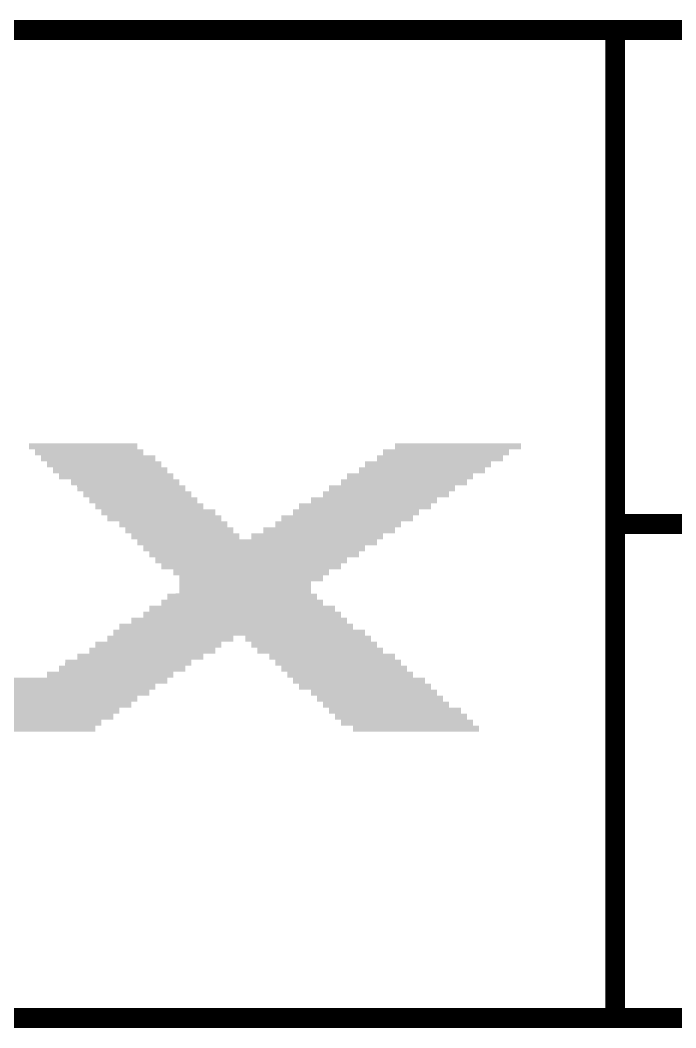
# Model space of a CAD drawing. Extents: x -0.1 to 52.1, y -0.1 to 28.5.
# Drawn here: x 14.579 to 16.872, y 24.965 to 28.489 of the extents above; entities that cross this region are included whole.
import ezdxf

# ---------------------------------------------------------------- set-up
doc = ezdxf.new("R2010")
doc.units = 0
doc.layers.add('07_ASSY1_GBR', color=7, linetype='CONTINUOUS')

msp = doc.modelspace()

# ---------------------------------------------------------------- linework, layer by layer
at = {"layer": '07_ASSY1_GBR', "const_width": 0.06909}
for points in [[(16.66, 28.454), (0, 28.454), (0, 25), (16.66, 25)], [(16.66, 28.454), (52.068, 28.454)], [(16.66, 28.454), (16.66, 25)], [(16.66, 26.727), (52.068, 26.727)], [(52.068, 25), (16.66, 25)]]:
    msp.add_lwpolyline(points, dxfattribs=at)
at = {"layer": '07_ASSY1_GBR'}
for points in [[(14.61002, 27.008946), (14.610054, 27.00898), (14.98798, 27.008946), (14.987946, 27.00898)], [(14.61002, 27.008926), (14.61002, 27.008946), (14.988, 27.008926), (14.98798, 27.008946)], [(14.61002, 26.988128), (14.61002, 27.008926), (14.98802, 26.988128), (14.988, 27.008926)], [(14.61002, 26.988054), (14.61002, 26.988128), (14.988094, 26.988054), (14.98802, 26.988128)], [(14.610074, 26.988), (14.61002, 26.988054), (14.988148, 26.988), (14.988094, 26.988054)], [(14.610054, 27.00898), (14.610074, 27.009), (14.987946, 27.00898), (14.610074, 27.009)], [(14.630872, 26.98798), (14.630852, 26.988), (15.008946, 26.98798), (14.988148, 26.988)], [(14.630926, 26.987926), (14.630872, 26.98798), (15.009, 26.987926), (15.008946, 26.98798)], [(14.63098, 26.987872), (14.630926, 26.987926), (15.009002, 26.987872), (15.009, 26.987926)], [(14.631, 26.967128), (14.63098, 26.987872), (15.00902, 26.967128), (15.009002, 26.987872)], [(15.848, 26.967148), (15.848018, 26.987852), (16.28898, 26.967148), (16.289, 26.987852)], [(15.848018, 26.987852), (15.84802, 26.987946), (16.289, 26.987852), (16.289094, 26.987946)], [(15.84802, 26.987946), (15.848054, 26.98798), (16.289094, 26.987946), (16.289128, 26.98798)], [(15.848054, 26.98798), (15.848074, 26.988), (16.289128, 26.98798), (16.330926, 26.988)], [(15.848074, 26.988), (15.889872, 26.98802), (16.330926, 26.988), (16.330946, 26.98802)], [(15.889872, 26.98802), (15.889906, 26.988054), (16.330946, 26.98802), (16.33098, 26.988054)], [(15.889906, 26.988054), (15.89, 26.988148), (16.33098, 26.988054), (16.33098, 26.988148)], [(15.89, 26.988148), (15.890018, 27.008928), (16.33098, 26.988148), (16.331, 27.008928)], [(15.890018, 27.008928), (15.89002, 27.008946), (16.331, 27.008928), (16.330982, 27.008946)], [(15.89002, 27.008946), (15.890054, 27.00898), (16.330982, 27.008946), (16.330946, 27.00898)], [(15.890054, 27.00898), (15.890074, 27.009), (16.330946, 27.00898), (15.890074, 27.009)], [(14.631, 26.967074), (14.631, 26.967128), (15.009074, 26.967074), (15.00902, 26.967128)], [(14.631054, 26.96702), (14.631, 26.967074), (15.009128, 26.96702), (15.009074, 26.967074)], [(14.651852, 26.967), (14.631054, 26.96702), (15.009148, 26.967), (15.009128, 26.96702)], [(14.651872, 26.96698), (14.651852, 26.967), (15.050946, 26.96698), (15.009148, 26.967)], [(14.651926, 26.966926), (14.651872, 26.96698), (15.051, 26.966926), (15.050946, 26.96698)], [(14.65198, 26.966872), (14.651926, 26.966926), (15.051002, 26.966872), (15.051, 26.966926)], [(14.652, 26.946128), (14.65198, 26.966872), (15.05102, 26.946128), (15.051002, 26.966872)], [(15.827, 26.946148), (15.827018, 26.966852), (16.26798, 26.946148), (16.268, 26.966852)], [(15.827018, 26.966852), (15.82702, 26.966946), (16.268, 26.966852), (16.268094, 26.966946)], [(15.82702, 26.966946), (15.827054, 26.96698), (16.268094, 26.966946), (16.268128, 26.96698)], [(15.827054, 26.96698), (15.827074, 26.967), (16.268128, 26.96698), (16.288926, 26.967)], [(15.827074, 26.967), (15.847872, 26.96702), (16.288926, 26.967), (16.288946, 26.96702)], [(15.847872, 26.96702), (15.847906, 26.967054), (16.288946, 26.96702), (16.28898, 26.967054)], [(15.847906, 26.967054), (15.848, 26.967148), (16.28898, 26.967054), (16.28898, 26.967148)], [(14.652, 26.946074), (14.652, 26.946128), (15.051074, 26.946074), (15.05102, 26.946128)], [(14.652054, 26.94602), (14.652, 26.946074), (15.051128, 26.94602), (15.051074, 26.946074)], [(14.672852, 26.946), (14.652054, 26.94602), (15.051148, 26.946), (15.051128, 26.94602)], [(14.672872, 26.94598), (14.672852, 26.946), (15.071946, 26.94598), (15.051148, 26.946)], [(14.672926, 26.945926), (14.672872, 26.94598), (15.072, 26.945926), (15.071946, 26.94598)], [(14.67298, 26.945872), (14.672926, 26.945926), (15.072002, 26.945872), (15.072, 26.945926)], [(14.673, 26.925128), (14.67298, 26.945872), (15.07202, 26.925128), (15.072002, 26.945872)], [(14.673, 26.925074), (14.673, 26.925128), (15.072074, 26.925074), (15.07202, 26.925128)], [(14.673054, 26.92502), (14.673, 26.925074), (15.072128, 26.92502), (15.072074, 26.925074)], [(14.693852, 26.925), (14.673054, 26.92502), (15.072148, 26.925), (15.072128, 26.92502)], [(14.693872, 26.92498), (14.693852, 26.925), (15.092946, 26.92498), (15.072148, 26.925)], [(14.693926, 26.924926), (14.693872, 26.92498), (15.093, 26.924926), (15.092946, 26.92498)], [(14.69398, 26.924872), (14.693926, 26.924926), (15.093002, 26.924872), (15.093, 26.924926)], [(14.694, 26.904128), (14.69398, 26.924872), (15.09302, 26.904128), (15.093002, 26.924872)], [(15.764, 26.904148), (15.764018, 26.924852), (16.20498, 26.904148), (16.205, 26.924852)], [(15.764018, 26.924852), (15.76402, 26.924946), (16.205, 26.924852), (16.205094, 26.924946)], [(15.76402, 26.924946), (15.764054, 26.92498), (16.205094, 26.924946), (16.205128, 26.92498)], [(15.764054, 26.92498), (15.764074, 26.925), (16.205128, 26.92498), (16.225926, 26.925)], [(15.764074, 26.925), (15.784872, 26.92502), (16.225926, 26.925), (16.225946, 26.92502)], [(15.784872, 26.92502), (15.784906, 26.925054), (16.225946, 26.92502), (16.22598, 26.925054)], [(15.784906, 26.925054), (15.785, 26.925148), (16.22598, 26.925054), (16.22598, 26.925148)], [(15.785, 26.925148), (15.785018, 26.945852), (16.22598, 26.925148), (16.226, 26.945852)], [(15.785018, 26.945852), (15.78502, 26.945946), (16.226, 26.945852), (16.226094, 26.945946)], [(15.78502, 26.945946), (15.785054, 26.94598), (16.226094, 26.945946), (16.226128, 26.94598)], [(15.785054, 26.94598), (15.785074, 26.946), (16.226128, 26.94598), (16.267926, 26.946)], [(15.785074, 26.946), (15.826872, 26.94602), (16.267926, 26.946), (16.267946, 26.94602)], [(15.826872, 26.94602), (15.826906, 26.946054), (16.267946, 26.94602), (16.26798, 26.946054)], [(15.826906, 26.946054), (15.827, 26.946148), (16.26798, 26.946054), (16.26798, 26.946148)], [(14.694, 26.904074), (14.694, 26.904128), (15.093074, 26.904074), (15.09302, 26.904128)], [(14.694054, 26.90402), (14.694, 26.904074), (15.093128, 26.90402), (15.093074, 26.904074)], [(14.714852, 26.904), (14.694054, 26.90402), (15.093148, 26.904), (15.093128, 26.90402)], [(14.714872, 26.90398), (14.714852, 26.904), (15.113946, 26.90398), (15.093148, 26.904)], [(14.714926, 26.903926), (14.714872, 26.90398), (15.114, 26.903926), (15.113946, 26.90398)], [(14.71498, 26.903872), (14.714926, 26.903926), (15.114002, 26.903872), (15.114, 26.903926)], [(14.715, 26.883128), (14.71498, 26.903872), (15.11402, 26.883128), (15.114002, 26.903872)], [(14.715, 26.883074), (14.715, 26.883128), (15.114074, 26.883074), (15.11402, 26.883128)], [(14.715054, 26.88302), (14.715, 26.883074), (15.114128, 26.88302), (15.114074, 26.883074)], [(14.756852, 26.883), (14.715054, 26.88302), (15.114148, 26.883), (15.114128, 26.88302)], [(14.756872, 26.88298), (14.756852, 26.883), (15.134946, 26.88298), (15.114148, 26.883)], [(14.756926, 26.882926), (14.756872, 26.88298), (15.135, 26.882926), (15.134946, 26.88298)], [(14.75698, 26.882872), (14.756926, 26.882926), (15.135002, 26.882872), (15.135, 26.882926)], [(14.757, 26.862128), (14.75698, 26.882872), (15.13502, 26.862128), (15.135002, 26.882872)], [(15.701, 26.862148), (15.701018, 26.882852), (16.14198, 26.862148), (16.142, 26.882852)], [(15.701018, 26.882852), (15.70102, 26.882946), (16.142, 26.882852), (16.142094, 26.882946)], [(15.70102, 26.882946), (15.701054, 26.88298), (16.142094, 26.882946), (16.142128, 26.88298)], [(15.701054, 26.88298), (15.701074, 26.883), (16.142128, 26.88298), (16.162926, 26.883)], [(15.701074, 26.883), (15.721872, 26.88302), (16.162926, 26.883), (16.162946, 26.88302)], [(15.721872, 26.88302), (15.721906, 26.883054), (16.162946, 26.88302), (16.16298, 26.883054)], [(15.721906, 26.883054), (15.722, 26.883148), (16.16298, 26.883054), (16.16298, 26.883148)], [(15.722, 26.883148), (15.722018, 26.903852), (16.16298, 26.883148), (16.163, 26.903852)], [(15.722018, 26.903852), (15.72202, 26.903946), (16.163, 26.903852), (16.163094, 26.903946)], [(15.72202, 26.903946), (15.722054, 26.90398), (16.163094, 26.903946), (16.163128, 26.90398)], [(15.722054, 26.90398), (15.722074, 26.904), (16.163128, 26.90398), (16.204926, 26.904)], [(15.722074, 26.904), (15.763872, 26.90402), (16.204926, 26.904), (16.204946, 26.90402)], [(15.763872, 26.90402), (15.763906, 26.904054), (16.204946, 26.90402), (16.20498, 26.904054)], [(15.763906, 26.904054), (15.764, 26.904148), (16.20498, 26.904054), (16.20498, 26.904148)], [(14.757, 26.862074), (14.757, 26.862128), (15.135074, 26.862074), (15.13502, 26.862128)], [(14.757054, 26.86202), (14.757, 26.862074), (15.135128, 26.86202), (15.135074, 26.862074)], [(14.777852, 26.862), (14.757054, 26.86202), (15.135148, 26.862), (15.135128, 26.86202)], [(14.777872, 26.86198), (14.777852, 26.862), (15.155946, 26.86198), (15.135148, 26.862)], [(14.777926, 26.861926), (14.777872, 26.86198), (15.156, 26.861926), (15.155946, 26.86198)], [(14.77798, 26.861872), (14.777926, 26.861926), (15.156002, 26.861872), (15.156, 26.861926)], [(14.778, 26.841128), (14.77798, 26.861872), (15.15602, 26.841128), (15.156002, 26.861872)], [(15.659, 26.841148), (15.659018, 26.861852), (16.09998, 26.841148), (16.1, 26.861852)], [(15.659018, 26.861852), (15.65902, 26.861946), (16.1, 26.861852), (16.100094, 26.861946)], [(15.65902, 26.861946), (15.659054, 26.86198), (16.100094, 26.861946), (16.100128, 26.86198)], [(15.659054, 26.86198), (15.659074, 26.862), (16.100128, 26.86198), (16.141926, 26.862)], [(15.659074, 26.862), (15.700872, 26.86202), (16.141926, 26.862), (16.141946, 26.86202)], [(15.700872, 26.86202), (15.700906, 26.862054), (16.141946, 26.86202), (16.14198, 26.862054)], [(15.700906, 26.862054), (15.701, 26.862148), (16.14198, 26.862054), (16.14198, 26.862148)], [(14.778, 26.841074), (14.778, 26.841128), (15.156074, 26.841074), (15.15602, 26.841128)], [(14.778054, 26.84102), (14.778, 26.841074), (15.156128, 26.84102), (15.156074, 26.841074)], [(14.798852, 26.841), (14.778054, 26.84102), (15.156148, 26.841), (15.156128, 26.84102)], [(14.798872, 26.84098), (14.798852, 26.841), (15.176946, 26.84098), (15.156148, 26.841)], [(14.798926, 26.840926), (14.798872, 26.84098), (15.177, 26.840926), (15.176946, 26.84098)], [(14.79898, 26.840872), (14.798926, 26.840926), (15.177002, 26.840872), (15.177, 26.840926)], [(14.799, 26.820128), (14.79898, 26.840872), (15.17702, 26.820128), (15.177002, 26.840872)], [(14.799, 26.820074), (14.799, 26.820128), (15.177074, 26.820074), (15.17702, 26.820128)], [(14.799054, 26.82002), (14.799, 26.820074), (15.177128, 26.82002), (15.177074, 26.820074)], [(14.819852, 26.82), (14.799054, 26.82002), (15.177148, 26.82), (15.177128, 26.82002)], [(14.819872, 26.81998), (14.819852, 26.82), (15.197946, 26.81998), (15.177148, 26.82)], [(14.819926, 26.819926), (14.819872, 26.81998), (15.198, 26.819926), (15.197946, 26.81998)], [(14.81998, 26.819872), (14.819926, 26.819926), (15.198002, 26.819872), (15.198, 26.819926)], [(14.82, 26.799128), (14.81998, 26.819872), (15.19802, 26.799128), (15.198002, 26.819872)], [(15.596, 26.799148), (15.596018, 26.819852), (16.03698, 26.799148), (16.037, 26.819852)], [(15.596018, 26.819852), (15.59602, 26.819946), (16.037, 26.819852), (16.037094, 26.819946)], [(15.59602, 26.819946), (15.596054, 26.81998), (16.037094, 26.819946), (16.037128, 26.81998)], [(15.596054, 26.81998), (15.596074, 26.82), (16.037128, 26.81998), (16.078926, 26.82)], [(15.596074, 26.82), (15.637872, 26.82002), (16.078926, 26.82), (16.078946, 26.82002)], [(15.637872, 26.82002), (15.637906, 26.820054), (16.078946, 26.82002), (16.07898, 26.820054)], [(15.637906, 26.820054), (15.638, 26.820148), (16.07898, 26.820054), (16.07898, 26.820148)], [(15.638, 26.820148), (15.638018, 26.840852), (16.07898, 26.820148), (16.079, 26.840852)], [(15.638018, 26.840852), (15.63802, 26.840946), (16.079, 26.840852), (16.079094, 26.840946)], [(15.63802, 26.840946), (15.638054, 26.84098), (16.079094, 26.840946), (16.079128, 26.84098)], [(15.638054, 26.84098), (15.638074, 26.841), (16.079128, 26.84098), (16.099926, 26.841)], [(15.638074, 26.841), (15.658872, 26.84102), (16.099926, 26.841), (16.099946, 26.84102)], [(15.658872, 26.84102), (15.658906, 26.841054), (16.099946, 26.84102), (16.09998, 26.841054)], [(15.658906, 26.841054), (15.659, 26.841148), (16.09998, 26.841054), (16.09998, 26.841148)], [(14.82, 26.799074), (14.82, 26.799128), (15.198074, 26.799074), (15.19802, 26.799128)], [(14.820054, 26.79902), (14.82, 26.799074), (15.198128, 26.79902), (15.198074, 26.799074)], [(14.840852, 26.799), (14.820054, 26.79902), (15.198148, 26.799), (15.198128, 26.79902)], [(14.840872, 26.79898), (14.840852, 26.799), (15.218946, 26.79898), (15.198148, 26.799)], [(14.840926, 26.798926), (14.840872, 26.79898), (15.219, 26.798926), (15.218946, 26.79898)], [(14.84098, 26.798872), (14.840926, 26.798926), (15.219002, 26.798872), (15.219, 26.798926)], [(14.841, 26.778128), (14.84098, 26.798872), (15.21902, 26.778128), (15.219002, 26.798872)], [(14.841, 26.778074), (14.841, 26.778128), (15.219074, 26.778074), (15.21902, 26.778128)], [(14.841054, 26.77802), (14.841, 26.778074), (15.219128, 26.77802), (15.219074, 26.778074)], [(14.861852, 26.778), (14.841054, 26.77802), (15.219148, 26.778), (15.219128, 26.77802)], [(14.861872, 26.77798), (14.861852, 26.778), (15.260946, 26.77798), (15.219148, 26.778)], [(14.861926, 26.777926), (14.861872, 26.77798), (15.261, 26.777926), (15.260946, 26.77798)], [(14.86198, 26.777872), (14.861926, 26.777926), (15.261002, 26.777872), (15.261, 26.777926)], [(14.862, 26.757128), (14.86198, 26.777872), (15.26102, 26.757128), (15.261002, 26.777872)], [(15.533, 26.757148), (15.533018, 26.777852), (15.97398, 26.757148), (15.974, 26.777852)], [(15.533018, 26.777852), (15.53302, 26.777946), (15.974, 26.777852), (15.974094, 26.777946)], [(15.53302, 26.777946), (15.533054, 26.77798), (15.974094, 26.777946), (15.974128, 26.77798)], [(15.533054, 26.77798), (15.533074, 26.778), (15.974128, 26.77798), (16.015926, 26.778)], [(15.533074, 26.778), (15.553872, 26.77802), (16.015926, 26.778), (16.015946, 26.77802)], [(15.553872, 26.77802), (15.553906, 26.778054), (16.015946, 26.77802), (16.01598, 26.778054)], [(15.553906, 26.778054), (15.554, 26.778148), (16.01598, 26.778054), (16.01598, 26.778148)], [(15.554, 26.778148), (15.554018, 26.798852), (16.01598, 26.778148), (16.016, 26.798852)], [(15.554018, 26.798852), (15.55402, 26.798946), (16.016, 26.798852), (16.016094, 26.798946)], [(15.55402, 26.798946), (15.554054, 26.79898), (16.016094, 26.798946), (16.016128, 26.79898)], [(15.554054, 26.79898), (15.554074, 26.799), (16.016128, 26.79898), (16.036926, 26.799)], [(15.554074, 26.799), (15.595872, 26.79902), (16.036926, 26.799), (16.036946, 26.79902)], [(15.595872, 26.79902), (15.595906, 26.799054), (16.036946, 26.79902), (16.03698, 26.799054)], [(15.595906, 26.799054), (15.596, 26.799148), (16.03698, 26.799054), (16.03698, 26.799148)], [(14.862, 26.757074), (14.862, 26.757128), (15.261074, 26.757074), (15.26102, 26.757128)], [(14.862054, 26.75702), (14.862, 26.757074), (15.261128, 26.75702), (15.261074, 26.757074)], [(14.882852, 26.757), (14.862054, 26.75702), (15.261148, 26.757), (15.261128, 26.75702)], [(14.882872, 26.75698), (14.882852, 26.757), (15.281946, 26.75698), (15.261148, 26.757)], [(14.882926, 26.756926), (14.882872, 26.75698), (15.282, 26.756926), (15.281946, 26.75698)], [(14.88298, 26.756872), (14.882926, 26.756926), (15.282002, 26.756872), (15.282, 26.756926)], [(14.883, 26.736128), (14.88298, 26.756872), (15.28202, 26.736128), (15.282002, 26.756872)], [(15.492, 26.736148), (15.492018, 26.756852), (15.95298, 26.736148), (15.953, 26.756852)], [(15.492018, 26.756852), (15.49202, 26.756946), (15.953, 26.756852), (15.953094, 26.756946)], [(15.49202, 26.756946), (15.492054, 26.75698), (15.953094, 26.756946), (15.953128, 26.75698)], [(15.492054, 26.75698), (15.492074, 26.757), (15.953128, 26.75698), (15.973926, 26.757)], [(15.492074, 26.757), (15.532872, 26.75702), (15.973926, 26.757), (15.973946, 26.75702)], [(15.532872, 26.75702), (15.532906, 26.757054), (15.973946, 26.75702), (15.97398, 26.757054)], [(15.532906, 26.757054), (15.533, 26.757148), (15.97398, 26.757054), (15.97398, 26.757148)], [(14.883, 26.736074), (14.883, 26.736128), (15.282074, 26.736074), (15.28202, 26.736128)], [(14.883054, 26.73602), (14.883, 26.736074), (15.282128, 26.73602), (15.282074, 26.736074)], [(14.924852, 26.736), (14.883054, 26.73602), (15.282148, 26.736), (15.282128, 26.73602)], [(14.924872, 26.73598), (14.924852, 26.736), (15.302946, 26.73598), (15.282148, 26.736)], [(14.924926, 26.735926), (14.924872, 26.73598), (15.303, 26.735926), (15.302946, 26.73598)], [(14.92498, 26.735872), (14.924926, 26.735926), (15.303002, 26.735872), (15.303, 26.735926)], [(14.925, 26.715128), (14.92498, 26.735872), (15.30302, 26.715128), (15.303002, 26.735872)], [(14.925, 26.715074), (14.925, 26.715128), (15.303074, 26.715074), (15.30302, 26.715128)], [(14.925054, 26.71502), (14.925, 26.715074), (15.303128, 26.71502), (15.303074, 26.715074)], [(14.945852, 26.715), (14.925054, 26.71502), (15.303148, 26.715), (15.303128, 26.71502)], [(14.945872, 26.71498), (14.945852, 26.715), (15.323946, 26.71498), (15.303148, 26.715)], [(14.945926, 26.714926), (14.945872, 26.71498), (15.324, 26.714926), (15.323946, 26.71498)], [(14.94598, 26.714872), (14.945926, 26.714926), (15.324002, 26.714872), (15.324, 26.714926)], [(14.946, 26.694128), (14.94598, 26.714872), (15.32402, 26.694128), (15.324002, 26.714872)], [(15.429, 26.694148), (15.429018, 26.714852), (15.88998, 26.694148), (15.89, 26.714852)], [(15.429018, 26.714852), (15.42902, 26.714946), (15.89, 26.714852), (15.890094, 26.714946)], [(15.42902, 26.714946), (15.429054, 26.71498), (15.890094, 26.714946), (15.890128, 26.71498)], [(15.429054, 26.71498), (15.429074, 26.715), (15.890128, 26.71498), (15.910926, 26.715)], [(15.429074, 26.715), (15.470872, 26.71502), (15.910926, 26.715), (15.910946, 26.71502)], [(15.470872, 26.71502), (15.470906, 26.715054), (15.910946, 26.71502), (15.91098, 26.715054)], [(15.470906, 26.715054), (15.471, 26.715148), (15.91098, 26.715054), (15.91098, 26.715148)], [(15.471, 26.715148), (15.471018, 26.735852), (15.91098, 26.715148), (15.911, 26.735852)], [(15.471018, 26.735852), (15.47102, 26.735946), (15.911, 26.735852), (15.911094, 26.735946)], [(15.47102, 26.735946), (15.471054, 26.73598), (15.911094, 26.735946), (15.911128, 26.73598)], [(15.471054, 26.73598), (15.471074, 26.736), (15.911128, 26.73598), (15.952926, 26.736)], [(15.471074, 26.736), (15.491872, 26.73602), (15.952926, 26.736), (15.952946, 26.73602)], [(15.491872, 26.73602), (15.491906, 26.736054), (15.952946, 26.73602), (15.95298, 26.736054)], [(15.491906, 26.736054), (15.492, 26.736148), (15.95298, 26.736054), (15.95298, 26.736148)], [(14.946, 26.694074), (14.946, 26.694128), (15.324074, 26.694074), (15.32402, 26.694128)], [(14.946054, 26.69402), (14.946, 26.694074), (15.324128, 26.69402), (15.324074, 26.694074)], [(14.966852, 26.694), (14.946054, 26.69402), (15.324148, 26.694), (15.324128, 26.69402)], [(14.966872, 26.69398), (14.966852, 26.694), (15.344946, 26.69398), (15.324148, 26.694)], [(14.966926, 26.693926), (14.966872, 26.69398), (15.345, 26.693926), (15.344946, 26.69398)], [(14.96698, 26.693872), (14.966926, 26.693926), (15.345002, 26.693872), (15.345, 26.693926)], [(14.967, 26.673128), (14.96698, 26.693872), (15.34502, 26.673128), (15.345002, 26.693872)], [(14.967, 26.673074), (14.967, 26.673128), (15.345074, 26.673074), (15.34502, 26.673128)], [(14.967054, 26.67302), (14.967, 26.673074), (15.345128, 26.67302), (15.345074, 26.673074)], [(14.987852, 26.673), (14.967054, 26.67302), (15.345148, 26.673), (15.345128, 26.67302)], [(14.987872, 26.67298), (14.987852, 26.673), (15.827128, 26.67298), (15.847926, 26.673)], [(14.98798, 26.672872), (14.987872, 26.67298), (15.82702, 26.672872), (15.827128, 26.67298)], [(14.987982, 26.672852), (14.98798, 26.672872), (15.827, 26.672852), (15.82702, 26.672872)], [(14.988, 26.652074), (14.987982, 26.672852), (15.82698, 26.652074), (15.827, 26.672852)], [(15.345148, 26.673), (15.386872, 26.67302), (15.847926, 26.673), (15.847946, 26.67302)], [(15.386872, 26.67302), (15.386906, 26.673054), (15.847946, 26.67302), (15.84798, 26.673054)], [(15.386906, 26.673054), (15.387, 26.673148), (15.84798, 26.673054), (15.84798, 26.673148)], [(15.387, 26.673148), (15.387018, 26.693852), (15.84798, 26.673148), (15.848, 26.693852)], [(15.387018, 26.693852), (15.38702, 26.693946), (15.848, 26.693852), (15.848094, 26.693946)], [(15.38702, 26.693946), (15.387054, 26.69398), (15.848094, 26.693946), (15.848128, 26.69398)], [(15.387054, 26.69398), (15.387074, 26.694), (15.848128, 26.69398), (15.889926, 26.694)], [(15.387074, 26.694), (15.428872, 26.69402), (15.889926, 26.694), (15.889946, 26.69402)], [(15.428872, 26.69402), (15.428906, 26.694054), (15.889946, 26.69402), (15.88998, 26.694054)], [(15.428906, 26.694054), (15.429, 26.694148), (15.88998, 26.694054), (15.88998, 26.694148)], [(14.98802, 26.652054), (14.988, 26.652074), (15.82698, 26.652054), (15.82698, 26.652074)], [(14.988054, 26.65202), (14.98802, 26.652054), (15.826946, 26.65202), (15.82698, 26.652054)], [(15.008852, 26.652), (14.988054, 26.65202), (15.826926, 26.652), (15.826946, 26.65202)], [(15.008872, 26.65198), (15.008852, 26.652), (15.785128, 26.65198), (15.826926, 26.652)], [(15.00898, 26.651872), (15.008872, 26.65198), (15.78502, 26.651872), (15.785128, 26.65198)], [(15.008982, 26.651852), (15.00898, 26.651872), (15.785, 26.651852), (15.78502, 26.651872)], [(15.009, 26.631074), (15.008982, 26.651852), (15.78498, 26.631074), (15.785, 26.651852)], [(15.00902, 26.631054), (15.009, 26.631074), (15.78498, 26.631054), (15.78498, 26.631074)], [(15.009054, 26.63102), (15.00902, 26.631054), (15.784946, 26.63102), (15.78498, 26.631054)], [(15.029852, 26.631), (15.009054, 26.63102), (15.784926, 26.631), (15.784946, 26.63102)], [(15.029872, 26.63098), (15.029852, 26.631), (15.764128, 26.63098), (15.784926, 26.631)], [(15.02998, 26.630872), (15.029872, 26.63098), (15.76402, 26.630872), (15.764128, 26.63098)], [(15.029982, 26.630852), (15.02998, 26.630872), (15.764, 26.630852), (15.76402, 26.630872)], [(15.03, 26.610074), (15.029982, 26.630852), (15.76398, 26.610074), (15.764, 26.630852)], [(15.03002, 26.610054), (15.03, 26.610074), (15.76398, 26.610054), (15.76398, 26.610074)], [(15.030054, 26.61002), (15.03002, 26.610054), (15.763946, 26.61002), (15.76398, 26.610054)], [(15.050852, 26.61), (15.030054, 26.61002), (15.763926, 26.61), (15.763946, 26.61002)], [(15.050872, 26.60998), (15.050852, 26.61), (15.722128, 26.60998), (15.763926, 26.61)], [(15.05098, 26.609872), (15.050872, 26.60998), (15.72202, 26.609872), (15.722128, 26.60998)], [(15.050982, 26.609852), (15.05098, 26.609872), (15.722, 26.609852), (15.72202, 26.609872)], [(15.051, 26.589074), (15.050982, 26.609852), (15.72198, 26.589074), (15.722, 26.609852)], [(15.05102, 26.589054), (15.051, 26.589074), (15.72198, 26.589054), (15.72198, 26.589074)], [(15.051054, 26.58902), (15.05102, 26.589054), (15.721946, 26.58902), (15.72198, 26.589054)], [(15.071852, 26.589), (15.051054, 26.58902), (15.721926, 26.589), (15.721946, 26.58902)], [(15.071872, 26.58898), (15.071852, 26.589), (15.701128, 26.58898), (15.721926, 26.589)], [(15.07198, 26.588872), (15.071872, 26.58898), (15.70102, 26.588872), (15.701128, 26.58898)], [(15.071982, 26.588852), (15.07198, 26.588872), (15.701, 26.588852), (15.70102, 26.588872)], [(15.072, 26.568074), (15.071982, 26.588852), (15.70098, 26.568074), (15.701, 26.588852)], [(15.07202, 26.568054), (15.072, 26.568074), (15.70098, 26.568054), (15.70098, 26.568074)], [(15.072054, 26.56802), (15.07202, 26.568054), (15.700946, 26.56802), (15.70098, 26.568054)], [(15.113852, 26.568), (15.072054, 26.56802), (15.700926, 26.568), (15.700946, 26.56802)], [(15.113872, 26.56798), (15.113852, 26.568), (15.659128, 26.56798), (15.700926, 26.568)], [(15.11398, 26.567872), (15.113872, 26.56798), (15.65902, 26.567872), (15.659128, 26.56798)], [(15.113982, 26.567852), (15.11398, 26.567872), (15.659, 26.567852), (15.65902, 26.567872)], [(15.114, 26.547074), (15.113982, 26.567852), (15.65898, 26.547074), (15.659, 26.567852)], [(15.11402, 26.547054), (15.114, 26.547074), (15.65898, 26.547054), (15.65898, 26.547074)], [(15.114054, 26.54702), (15.11402, 26.547054), (15.658946, 26.54702), (15.65898, 26.547054)], [(15.134852, 26.547), (15.114054, 26.54702), (15.658926, 26.547), (15.658946, 26.54702)], [(15.134872, 26.54698), (15.134852, 26.547), (15.638128, 26.54698), (15.658926, 26.547)], [(15.13498, 26.546872), (15.134872, 26.54698), (15.63802, 26.546872), (15.638128, 26.54698)], [(15.134982, 26.546852), (15.13498, 26.546872), (15.638, 26.546852), (15.63802, 26.546872)], [(15.134988, 26.526054), (15.134982, 26.546852), (15.63798, 26.526054), (15.638, 26.546852)], [(15.134988, 26.526), (15.134988, 26.526054), (15.637926, 26.526), (15.63798, 26.526054)], [(15.134988, 26.52598), (15.134988, 26.526), (15.596128, 26.52598), (15.637926, 26.526)], [(15.134988, 26.525852), (15.134988, 26.52598), (15.596, 26.525852), (15.596128, 26.52598)], [(15.135, 26.484148), (15.134988, 26.525852), (15.59598, 26.484148), (15.596, 26.525852)], [(15.072, 26.442148), (15.072018, 26.462926), (15.63802, 26.442148), (15.638, 26.462926)], [(15.072018, 26.462926), (15.07202, 26.462946), (15.638, 26.462926), (15.63798, 26.462946)], [(15.07202, 26.462946), (15.072054, 26.46298), (15.63798, 26.462946), (15.637946, 26.46298)], [(15.072054, 26.46298), (15.072074, 26.463), (15.637946, 26.46298), (15.617148, 26.463)], [(15.072074, 26.463), (15.092872, 26.46302), (15.617148, 26.463), (15.617128, 26.46302)], [(15.092872, 26.46302), (15.09298, 26.463128), (15.617128, 26.46302), (15.61702, 26.463128)], [(15.09298, 26.463128), (15.093, 26.463148), (15.61702, 26.463128), (15.61702, 26.463148)], [(15.093, 26.463148), (15.093018, 26.483926), (15.61702, 26.463148), (15.617, 26.483926)], [(15.093018, 26.483926), (15.09302, 26.483946), (15.617, 26.483926), (15.61698, 26.483946)], [(15.09302, 26.483946), (15.093054, 26.48398), (15.61698, 26.483946), (15.616946, 26.48398)], [(15.093054, 26.48398), (15.093074, 26.484), (15.616946, 26.48398), (15.596108, 26.484)], [(15.093074, 26.484), (15.134872, 26.48402), (15.596108, 26.484), (15.596088, 26.48402)], [(15.134872, 26.48402), (15.13498, 26.484128), (15.596088, 26.48402), (15.59598, 26.484128)], [(15.13498, 26.484128), (15.135, 26.484148), (15.59598, 26.484128), (15.59598, 26.484148)], [(15.03, 26.421148), (15.030018, 26.441926), (15.68002, 26.421148), (15.68, 26.441926)], [(15.030018, 26.441926), (15.03002, 26.441946), (15.68, 26.441926), (15.67998, 26.441946)], [(15.03002, 26.441946), (15.030054, 26.44198), (15.67998, 26.441946), (15.679946, 26.44198)], [(15.030054, 26.44198), (15.030074, 26.442), (15.679946, 26.44198), (15.638148, 26.442)], [(15.030074, 26.442), (15.071872, 26.44202), (15.638148, 26.442), (15.638128, 26.44202)], [(15.071872, 26.44202), (15.07198, 26.442128), (15.638128, 26.44202), (15.63802, 26.442128)], [(15.07198, 26.442128), (15.072, 26.442148), (15.63802, 26.442128), (15.63802, 26.442148)], [(14.967, 26.379148), (14.967018, 26.399926), (15.72202, 26.379148), (15.722, 26.399926)], [(14.967018, 26.399926), (14.96702, 26.399946), (15.722, 26.399926), (15.72198, 26.399946)], [(14.96702, 26.399946), (14.967054, 26.39998), (15.72198, 26.399946), (15.721946, 26.39998)], [(14.967054, 26.39998), (14.967074, 26.4), (15.721946, 26.39998), (15.701148, 26.4)], [(14.967074, 26.4), (15.008872, 26.40002), (15.701148, 26.4), (15.701128, 26.40002)], [(15.008872, 26.40002), (15.00898, 26.400128), (15.701128, 26.40002), (15.70102, 26.400128)], [(15.00898, 26.400128), (15.009, 26.400148), (15.70102, 26.400128), (15.70102, 26.400148)], [(15.009, 26.400148), (15.009018, 26.420926), (15.70102, 26.400148), (15.701, 26.420926)], [(15.009018, 26.420926), (15.00902, 26.420946), (15.701, 26.420926), (15.70098, 26.420946)], [(15.00902, 26.420946), (15.009054, 26.42098), (15.70098, 26.420946), (15.700946, 26.42098)], [(15.009054, 26.42098), (15.009074, 26.421), (15.700946, 26.42098), (15.680148, 26.421)], [(15.009074, 26.421), (15.029872, 26.42102), (15.680148, 26.421), (15.680128, 26.42102)], [(15.029872, 26.42102), (15.02998, 26.421128), (15.680128, 26.42102), (15.68002, 26.421128)], [(15.02998, 26.421128), (15.03, 26.421148), (15.68002, 26.421128), (15.68002, 26.421148)], [(14.904, 26.337148), (14.904018, 26.357926), (15.78502, 26.337148), (15.785, 26.357926)], [(14.904018, 26.357926), (14.90402, 26.357946), (15.785, 26.357926), (15.78498, 26.357946)], [(14.90402, 26.357946), (14.904054, 26.35798), (15.78498, 26.357946), (15.784946, 26.35798)], [(14.904054, 26.35798), (14.904074, 26.358), (15.784946, 26.35798), (15.743148, 26.358)], [(14.904074, 26.358), (14.924872, 26.35802), (15.743148, 26.358), (15.743128, 26.35802)], [(14.924872, 26.35802), (14.92498, 26.358128), (15.743128, 26.35802), (15.74302, 26.358128)], [(14.92498, 26.358128), (14.925, 26.358148), (15.74302, 26.358128), (15.74302, 26.358148)], [(14.925, 26.358148), (14.925018, 26.378926), (15.74302, 26.358148), (15.743, 26.378926)], [(14.925018, 26.378926), (14.92502, 26.378946), (15.743, 26.378926), (15.74298, 26.378946)], [(14.92502, 26.378946), (14.925054, 26.37898), (15.74298, 26.378946), (15.742946, 26.37898)], [(14.925054, 26.37898), (14.925074, 26.379), (15.742946, 26.37898), (15.722148, 26.379)], [(14.925074, 26.379), (14.966872, 26.37902), (15.722148, 26.379), (15.722128, 26.37902)], [(14.966872, 26.37902), (14.96698, 26.379128), (15.722128, 26.37902), (15.72202, 26.379128)], [(14.96698, 26.379128), (14.967, 26.379148), (15.72202, 26.379128), (15.72202, 26.379148)], [(14.883, 26.316148), (14.883018, 26.336852), (15.32398, 26.316148), (15.324, 26.336852)], [(14.883018, 26.336852), (14.88302, 26.336946), (15.324, 26.336852), (15.324094, 26.336946)], [(14.88302, 26.336946), (14.883054, 26.33698), (15.324094, 26.336946), (15.324128, 26.33698)], [(14.883054, 26.33698), (14.883074, 26.337), (15.324128, 26.33698), (15.365852, 26.337)], [(14.883074, 26.337), (14.903872, 26.33702), (15.785148, 26.337), (15.785128, 26.33702)], [(14.903872, 26.33702), (14.90398, 26.337128), (15.785128, 26.33702), (15.78502, 26.337128)], [(14.90398, 26.337128), (14.904, 26.337148), (15.78502, 26.337128), (15.78502, 26.337148)], [(15.365872, 26.33698), (15.365852, 26.337), (15.805946, 26.33698), (15.785148, 26.337)], [(15.365926, 26.336926), (15.365872, 26.33698), (15.806, 26.336926), (15.805946, 26.33698)], [(15.36598, 26.336872), (15.365926, 26.336926), (15.806002, 26.336872), (15.806, 26.336926)], [(15.366, 26.316128), (15.36598, 26.336872), (15.80602, 26.316128), (15.806002, 26.336872)], [(14.82, 26.274148), (14.820018, 26.294852), (15.26098, 26.274148), (15.261, 26.294852)], [(14.820018, 26.294852), (14.82002, 26.294946), (15.261, 26.294852), (15.261094, 26.294946)], [(14.82002, 26.294946), (14.820054, 26.29498), (15.261094, 26.294946), (15.261128, 26.29498)], [(14.820054, 26.29498), (14.820074, 26.295), (15.261128, 26.29498), (15.281926, 26.295)], [(14.820074, 26.295), (14.840872, 26.29502), (15.281926, 26.295), (15.281946, 26.29502)], [(14.840872, 26.29502), (14.840906, 26.295054), (15.281946, 26.29502), (15.28198, 26.295054)], [(14.840906, 26.295054), (14.841, 26.295148), (15.28198, 26.295054), (15.28198, 26.295148)], [(14.841, 26.295148), (14.841018, 26.315852), (15.28198, 26.295148), (15.282, 26.315852)], [(14.841018, 26.315852), (14.84102, 26.315946), (15.282, 26.315852), (15.282094, 26.315946)], [(14.84102, 26.315946), (14.841054, 26.31598), (15.282094, 26.315946), (15.282128, 26.31598)], [(14.841054, 26.31598), (14.841074, 26.316), (15.282128, 26.31598), (15.323926, 26.316)], [(14.841074, 26.316), (14.882872, 26.31602), (15.323926, 26.316), (15.323946, 26.31602)], [(14.882872, 26.31602), (14.882906, 26.316054), (15.323946, 26.31602), (15.32398, 26.316054)], [(14.882906, 26.316054), (14.883, 26.316148), (15.32398, 26.316054), (15.32398, 26.316148)], [(15.366, 26.316074), (15.366, 26.316128), (15.806074, 26.316074), (15.80602, 26.316128)], [(15.366054, 26.31602), (15.366, 26.316074), (15.806128, 26.31602), (15.806074, 26.316074)], [(15.386852, 26.316), (15.366054, 26.31602), (15.806148, 26.316), (15.806128, 26.31602)], [(15.386872, 26.31598), (15.386852, 26.316), (15.826946, 26.31598), (15.806148, 26.316)], [(15.386926, 26.315926), (15.386872, 26.31598), (15.827, 26.315926), (15.826946, 26.31598)], [(15.38698, 26.315872), (15.386926, 26.315926), (15.827002, 26.315872), (15.827, 26.315926)], [(15.387, 26.295128), (15.38698, 26.315872), (15.82702, 26.295128), (15.827002, 26.315872)], [(15.387, 26.295074), (15.387, 26.295128), (15.827074, 26.295074), (15.82702, 26.295128)], [(15.387054, 26.29502), (15.387, 26.295074), (15.827128, 26.29502), (15.827074, 26.295074)], [(15.407852, 26.295), (15.387054, 26.29502), (15.827148, 26.295), (15.827128, 26.29502)], [(15.407872, 26.29498), (15.407852, 26.295), (15.847946, 26.29498), (15.827148, 26.295)], [(15.407926, 26.294926), (15.407872, 26.29498), (15.848, 26.294926), (15.847946, 26.29498)], [(15.40798, 26.294872), (15.407926, 26.294926), (15.848002, 26.294872), (15.848, 26.294926)], [(15.408, 26.274128), (15.40798, 26.294872), (15.84802, 26.274128), (15.848002, 26.294872)], [(14.736, 26.232148), (14.736018, 26.252852), (15.17698, 26.232148), (15.177, 26.252852)], [(14.736018, 26.252852), (14.73602, 26.252946), (15.177, 26.252852), (15.177094, 26.252946)], [(14.73602, 26.252946), (14.736054, 26.25298), (15.177094, 26.252946), (15.177128, 26.25298)], [(14.736054, 26.25298), (14.736074, 26.253), (15.177128, 26.25298), (15.218926, 26.253)], [(14.736074, 26.253), (14.777872, 26.25302), (15.218926, 26.253), (15.218946, 26.25302)], [(14.777872, 26.25302), (14.777906, 26.253054), (15.218946, 26.25302), (15.21898, 26.253054)], [(14.777906, 26.253054), (14.778, 26.253148), (15.21898, 26.253054), (15.21898, 26.253148)], [(14.778, 26.253148), (14.778018, 26.273852), (15.21898, 26.253148), (15.219, 26.273852)], [(14.778018, 26.273852), (14.77802, 26.273946), (15.219, 26.273852), (15.219094, 26.273946)], [(14.77802, 26.273946), (14.778054, 26.27398), (15.219094, 26.273946), (15.219128, 26.27398)], [(14.778054, 26.27398), (14.778074, 26.274), (15.219128, 26.27398), (15.260926, 26.274)], [(14.778074, 26.274), (14.819872, 26.27402), (15.260926, 26.274), (15.260946, 26.27402)], [(14.819872, 26.27402), (14.819906, 26.274054), (15.260946, 26.27402), (15.26098, 26.274054)], [(14.819906, 26.274054), (14.82, 26.274148), (15.26098, 26.274054), (15.26098, 26.274148)], [(15.408, 26.274074), (15.408, 26.274128), (15.848074, 26.274074), (15.84802, 26.274128)], [(15.408054, 26.27402), (15.408, 26.274074), (15.848128, 26.27402), (15.848074, 26.274074)], [(15.449852, 26.274), (15.408054, 26.27402), (15.848148, 26.274), (15.848128, 26.27402)], [(15.449872, 26.27398), (15.449852, 26.274), (15.889946, 26.27398), (15.848148, 26.274)], [(15.449926, 26.273926), (15.449872, 26.27398), (15.89, 26.273926), (15.889946, 26.27398)], [(15.44998, 26.273872), (15.449926, 26.273926), (15.890002, 26.273872), (15.89, 26.273926)], [(15.45, 26.253128), (15.44998, 26.273872), (15.89002, 26.253128), (15.890002, 26.273872)], [(15.45, 26.253074), (15.45, 26.253128), (15.890074, 26.253074), (15.89002, 26.253128)], [(15.450054, 26.25302), (15.45, 26.253074), (15.890128, 26.25302), (15.890074, 26.253074)], [(15.470852, 26.253), (15.450054, 26.25302), (15.890148, 26.253), (15.890128, 26.25302)], [(15.470872, 26.25298), (15.470852, 26.253), (15.910946, 26.25298), (15.890148, 26.253)], [(15.470926, 26.252926), (15.470872, 26.25298), (15.911, 26.252926), (15.910946, 26.25298)], [(15.47098, 26.252872), (15.470926, 26.252926), (15.911002, 26.252872), (15.911, 26.252926)], [(15.471, 26.232128), (15.47098, 26.252872), (15.91102, 26.232128), (15.911002, 26.252872)], [(14.715, 26.211148), (14.715018, 26.231852), (15.15598, 26.211148), (15.156, 26.231852)], [(14.715018, 26.231852), (14.71502, 26.231946), (15.156, 26.231852), (15.156094, 26.231946)], [(14.71502, 26.231946), (14.715054, 26.23198), (15.156094, 26.231946), (15.156128, 26.23198)], [(14.715054, 26.23198), (14.715074, 26.232), (15.156128, 26.23198), (15.176926, 26.232)], [(14.715074, 26.232), (14.735872, 26.23202), (15.176926, 26.232), (15.176946, 26.23202)], [(14.735872, 26.23202), (14.735906, 26.232054), (15.176946, 26.23202), (15.17698, 26.232054)], [(14.735906, 26.232054), (14.736, 26.232148), (15.17698, 26.232054), (15.17698, 26.232148)], [(15.471, 26.232074), (15.471, 26.232128), (15.911074, 26.232074), (15.91102, 26.232128)], [(15.471054, 26.23202), (15.471, 26.232074), (15.911128, 26.23202), (15.911074, 26.232074)], [(15.491852, 26.232), (15.471054, 26.23202), (15.911148, 26.232), (15.911128, 26.23202)], [(15.491872, 26.23198), (15.491852, 26.232), (15.931946, 26.23198), (15.911148, 26.232)], [(15.491926, 26.231926), (15.491872, 26.23198), (15.932, 26.231926), (15.931946, 26.23198)], [(15.49198, 26.231872), (15.491926, 26.231926), (15.932002, 26.231872), (15.932, 26.231926)], [(15.492, 26.211128), (15.49198, 26.231872), (15.93202, 26.211128), (15.932002, 26.231872)], [(12.76302, 26.18998), (12.76302, 26.19), (15.093128, 26.18998), (15.113926, 26.19)], [(12.76302, 26.189852), (12.76302, 26.18998), (15.093, 26.189852), (15.093128, 26.18998)], [(12.76302, 26.169054), (12.76302, 26.189852), (15.09298, 26.169054), (15.093, 26.189852)], [(14.672892, 26.19), (14.672946, 26.190054), (15.113926, 26.19), (15.11398, 26.190054)], [(14.672946, 26.190054), (14.67302, 26.190128), (15.11398, 26.190054), (15.11398, 26.190128)], [(14.67302, 26.210946), (14.673054, 26.21098), (15.114094, 26.210946), (15.114128, 26.21098)], [(14.67302, 26.210852), (14.67302, 26.210946), (15.114, 26.210852), (15.114094, 26.210946)], [(14.67302, 26.190128), (14.67302, 26.210852), (15.11398, 26.190128), (15.114, 26.210852)], [(14.673054, 26.21098), (14.673074, 26.211), (15.114128, 26.21098), (15.155926, 26.211)], [(14.673074, 26.211), (14.714872, 26.21102), (15.155926, 26.211), (15.155946, 26.21102)], [(14.714872, 26.21102), (14.714906, 26.211054), (15.155946, 26.21102), (15.15598, 26.211054)], [(14.714906, 26.211054), (14.715, 26.211148), (15.15598, 26.211054), (15.15598, 26.211148)], [(15.492, 26.211074), (15.492, 26.211128), (15.932074, 26.211074), (15.93202, 26.211128)], [(15.492054, 26.21102), (15.492, 26.211074), (15.932128, 26.21102), (15.932074, 26.211074)], [(15.512852, 26.211), (15.492054, 26.21102), (15.932148, 26.211), (15.932128, 26.21102)], [(15.512872, 26.21098), (15.512852, 26.211), (15.952946, 26.21098), (15.932148, 26.211)], [(15.512926, 26.210926), (15.512872, 26.21098), (15.953, 26.210926), (15.952946, 26.21098)], [(15.51298, 26.210872), (15.512926, 26.210926), (15.953002, 26.210872), (15.953, 26.210926)], [(15.513, 26.190128), (15.51298, 26.210872), (15.95302, 26.190128), (15.953002, 26.210872)], [(15.513, 26.190074), (15.513, 26.190128), (15.953074, 26.190074), (15.95302, 26.190128)], [(15.513054, 26.19002), (15.513, 26.190074), (15.953128, 26.19002), (15.953074, 26.190074)], [(15.532852, 26.19), (15.513054, 26.19002), (15.953148, 26.19), (15.953128, 26.19002)], [(15.532872, 26.18998), (15.532852, 26.19), (15.994946, 26.18998), (15.953148, 26.19)], [(15.532926, 26.189926), (15.532872, 26.18998), (15.995, 26.189926), (15.994946, 26.18998)], [(15.53298, 26.189872), (15.532926, 26.189926), (15.995002, 26.189872), (15.995, 26.189926)], [(15.533, 26.169128), (15.53298, 26.189872), (15.99502, 26.169128), (15.995002, 26.189872)], [(12.763074, 26.169), (12.76302, 26.169054), (15.092926, 26.169), (15.09298, 26.169054)], [(12.783872, 26.16898), (12.783852, 26.169), (15.051128, 26.16898), (15.092926, 26.169)], [(12.78398, 26.168872), (12.783872, 26.16898), (15.05102, 26.168872), (15.051128, 26.16898)], [(12.783982, 26.168852), (12.78398, 26.168872), (15.051, 26.168852), (15.05102, 26.168872)], [(12.78399, 26.148054), (12.783982, 26.168852), (15.05098, 26.148054), (15.051, 26.168852)], [(12.78399, 26.148), (12.78399, 26.148054), (15.050926, 26.148), (15.05098, 26.148054)], [(12.78399, 26.14798), (12.78399, 26.148), (15.030128, 26.14798), (15.050926, 26.148)], [(12.783992, 26.147852), (12.78399, 26.14798), (15.03, 26.147852), (15.030128, 26.14798)], [(12.784, 26.127074), (12.783992, 26.147852), (15.02998, 26.127074), (15.03, 26.147852)], [(15.533, 26.169074), (15.533, 26.169128), (15.995074, 26.169074), (15.99502, 26.169128)], [(15.533054, 26.16902), (15.533, 26.169074), (15.995128, 26.16902), (15.995074, 26.169074)], [(15.553852, 26.169), (15.533054, 26.16902), (15.995148, 26.169), (15.995128, 26.16902)], [(15.553872, 26.16898), (15.553852, 26.169), (16.015946, 26.16898), (15.995148, 26.169)], [(15.553926, 26.168926), (15.553872, 26.16898), (16.016, 26.168926), (16.015946, 26.16898)], [(15.55398, 26.168872), (15.553926, 26.168926), (16.016002, 26.168872), (16.016, 26.168926)], [(15.554, 26.148128), (15.55398, 26.168872), (16.01602, 26.148128), (16.016002, 26.168872)], [(15.554, 26.148074), (15.554, 26.148128), (16.016074, 26.148074), (16.01602, 26.148128)], [(15.554054, 26.14802), (15.554, 26.148074), (16.016128, 26.14802), (16.016074, 26.148074)], [(15.595852, 26.148), (15.554054, 26.14802), (16.016148, 26.148), (16.016128, 26.14802)], [(15.595872, 26.14798), (15.595852, 26.148), (16.036946, 26.14798), (16.016148, 26.148)], [(15.595926, 26.147926), (15.595872, 26.14798), (16.037, 26.147926), (16.036946, 26.14798)], [(15.59598, 26.147872), (15.595926, 26.147926), (16.037002, 26.147872), (16.037, 26.147926)], [(15.596, 26.127128), (15.59598, 26.147872), (16.03702, 26.127128), (16.037002, 26.147872)], [(12.78402, 26.127054), (12.784, 26.127074), (15.02998, 26.127054), (15.02998, 26.127074)], [(12.784054, 26.12702), (12.78402, 26.127054), (15.029946, 26.12702), (15.02998, 26.127054)], [(12.804852, 26.127), (12.784054, 26.12702), (15.029926, 26.127), (15.029946, 26.12702)], [(12.804872, 26.12698), (12.804852, 26.127), (14.988128, 26.12698), (15.029926, 26.127)], [(12.80498, 26.126872), (12.804872, 26.12698), (14.98802, 26.126872), (14.988128, 26.12698)], [(12.804982, 26.126852), (12.80498, 26.126872), (14.988, 26.126852), (14.98802, 26.126872)], [(12.805, 26.106074), (12.804982, 26.126852), (14.98798, 26.106074), (14.988, 26.126852)], [(15.596, 26.127074), (15.596, 26.127128), (16.037074, 26.127074), (16.03702, 26.127128)], [(15.596054, 26.12702), (15.596, 26.127074), (16.037128, 26.12702), (16.037074, 26.127074)], [(15.616852, 26.127), (15.596054, 26.12702), (16.037148, 26.127), (16.037128, 26.12702)], [(15.616872, 26.12698), (15.616852, 26.127), (16.057946, 26.12698), (16.037148, 26.127)], [(15.616926, 26.126926), (15.616872, 26.12698), (16.058, 26.126926), (16.057946, 26.12698)], [(15.61698, 26.126872), (15.616926, 26.126926), (16.058002, 26.126872), (16.058, 26.126926)], [(15.617, 26.106128), (15.61698, 26.126872), (16.05802, 26.106128), (16.058002, 26.126872)], [(15.617, 26.106074), (15.617, 26.106128), (16.058074, 26.106074), (16.05802, 26.106128)], [(12.80502, 26.106054), (12.805, 26.106074), (14.98798, 26.106054), (14.98798, 26.106074)], [(12.805054, 26.10602), (12.80502, 26.106054), (14.987946, 26.10602), (14.98798, 26.106054)], [(12.825852, 26.106), (12.805054, 26.10602), (14.987926, 26.106), (14.987946, 26.10602)], [(12.825872, 26.10598), (12.825852, 26.106), (14.967128, 26.10598), (14.987926, 26.106)], [(12.82598, 26.105872), (12.825872, 26.10598), (14.96702, 26.105872), (14.967128, 26.10598)], [(12.825982, 26.105852), (12.82598, 26.105872), (14.967, 26.105852), (14.96702, 26.105872)], [(12.826, 26.085074), (12.825982, 26.105852), (14.96698, 26.085074), (14.967, 26.105852)], [(12.82602, 26.085054), (12.826, 26.085074), (14.96698, 26.085054), (14.96698, 26.085074)], [(12.826054, 26.08502), (12.82602, 26.085054), (14.966946, 26.08502), (14.96698, 26.085054)], [(12.846852, 26.085), (12.826054, 26.08502), (14.966926, 26.085), (14.966946, 26.08502)], [(12.846872, 26.08498), (12.846852, 26.085), (14.925128, 26.08498), (14.966926, 26.085)], [(12.84698, 26.084872), (12.846872, 26.08498), (14.92502, 26.084872), (14.925128, 26.08498)], [(12.846982, 26.084852), (12.84698, 26.084872), (14.925, 26.084852), (14.92502, 26.084872)], [(12.847, 26.064074), (12.846982, 26.084852), (14.92498, 26.064074), (14.925, 26.084852)], [(15.617054, 26.10602), (15.617, 26.106074), (16.058128, 26.10602), (16.058074, 26.106074)], [(15.637852, 26.106), (15.617054, 26.10602), (16.058148, 26.106), (16.058128, 26.10602)], [(15.637872, 26.10598), (15.637852, 26.106), (16.078946, 26.10598), (16.058148, 26.106)], [(15.637926, 26.105926), (15.637872, 26.10598), (16.079, 26.105926), (16.078946, 26.10598)], [(15.63798, 26.105872), (15.637926, 26.105926), (16.079002, 26.105872), (16.079, 26.105926)], [(15.638, 26.085128), (15.63798, 26.105872), (16.07902, 26.085128), (16.079002, 26.105872)], [(15.638, 26.085074), (15.638, 26.085128), (16.079074, 26.085074), (16.07902, 26.085128)], [(15.638054, 26.08502), (15.638, 26.085074), (16.079128, 26.08502), (16.079074, 26.085074)], [(15.658852, 26.085), (15.638054, 26.08502), (16.079148, 26.085), (16.079128, 26.08502)], [(15.658872, 26.08498), (15.658852, 26.085), (16.120946, 26.08498), (16.079148, 26.085)], [(15.658926, 26.084926), (15.658872, 26.08498), (16.121, 26.084926), (16.120946, 26.08498)], [(15.65898, 26.084872), (15.658926, 26.084926), (16.121002, 26.084872), (16.121, 26.084926)], [(15.659, 26.064128), (15.65898, 26.084872), (16.12102, 26.064128), (16.121002, 26.084872)], [(12.84702, 26.064054), (12.847, 26.064074), (14.92498, 26.064054), (14.92498, 26.064074)], [(12.847054, 26.06402), (12.84702, 26.064054), (14.924946, 26.06402), (14.92498, 26.064054)], [(12.909852, 26.064), (12.847054, 26.06402), (14.924926, 26.064), (14.924946, 26.06402)], [(12.909872, 26.06398), (12.909852, 26.064), (14.904128, 26.06398), (14.924926, 26.064)], [(12.90998, 26.063872), (12.909872, 26.06398), (14.90402, 26.063872), (14.904128, 26.06398)], [(12.909982, 26.063852), (12.90998, 26.063872), (14.904, 26.063852), (14.90402, 26.063872)], [(12.91, 26.043074), (12.909982, 26.063852), (14.90398, 26.043074), (14.904, 26.063852)], [(12.91002, 26.043054), (12.91, 26.043074), (14.90398, 26.043054), (14.90398, 26.043074)], [(12.910054, 26.04302), (12.91002, 26.043054), (14.903946, 26.04302), (14.90398, 26.043054)], [(12.972852, 26.043), (12.910054, 26.04302), (14.903926, 26.043), (14.903946, 26.04302)], [(12.972872, 26.04298), (12.972852, 26.043), (14.862128, 26.04298), (14.903926, 26.043)], [(12.97298, 26.042872), (12.972872, 26.04298), (14.86202, 26.042872), (14.862128, 26.04298)], [(12.972982, 26.042852), (12.97298, 26.042872), (14.862, 26.042852), (14.86202, 26.042872)], [(12.973, 26.022074), (12.972982, 26.042852), (14.86198, 26.022074), (14.862, 26.042852)], [(15.659, 26.064074), (15.659, 26.064128), (16.121074, 26.064074), (16.12102, 26.064128)], [(15.659054, 26.06402), (15.659, 26.064074), (16.121128, 26.06402), (16.121074, 26.064074)], [(15.679852, 26.064), (15.659054, 26.06402), (16.121148, 26.064), (16.121128, 26.06402)], [(15.679872, 26.06398), (15.679852, 26.064), (16.141946, 26.06398), (16.121148, 26.064)], [(15.679926, 26.063926), (15.679872, 26.06398), (16.142, 26.063926), (16.141946, 26.06398)], [(15.67998, 26.063872), (15.679926, 26.063926), (16.142002, 26.063872), (16.142, 26.063926)], [(15.68, 26.043128), (15.67998, 26.063872), (16.14202, 26.043128), (16.142002, 26.063872)], [(15.68, 26.043074), (15.68, 26.043128), (16.142074, 26.043074), (16.14202, 26.043128)], [(15.680054, 26.04302), (15.68, 26.043074), (16.142128, 26.04302), (16.142074, 26.043074)], [(15.700852, 26.043), (15.680054, 26.04302), (16.142148, 26.043), (16.142128, 26.04302)], [(15.700872, 26.04298), (15.700852, 26.043), (16.162946, 26.04298), (16.142148, 26.043)], [(15.700926, 26.042926), (15.700872, 26.04298), (16.163, 26.042926), (16.162946, 26.04298)], [(15.70098, 26.042872), (15.700926, 26.042926), (16.163002, 26.042872), (16.163, 26.042926)], [(15.701, 26.022128), (15.70098, 26.042872), (16.16302, 26.022128), (16.163002, 26.042872)], [(12.97302, 26.022054), (12.973, 26.022074), (14.86198, 26.022054), (14.86198, 26.022074)], [(12.973054, 26.02202), (12.97302, 26.022054), (14.861946, 26.02202), (14.86198, 26.022054)], [(13.119852, 26.022), (12.973054, 26.02202), (14.861926, 26.022), (14.861946, 26.02202)], [(13.119872, 26.02198), (13.119852, 26.022), (14.841128, 26.02198), (14.861926, 26.022)], [(13.11998, 26.021872), (13.119872, 26.02198), (14.84102, 26.021872), (14.841128, 26.02198)], [(13.119982, 26.021852), (13.11998, 26.021872), (14.841, 26.021852), (14.84102, 26.021872)], [(13.12, 26.001074), (13.119982, 26.021852), (14.84098, 26.001074), (14.841, 26.021852)], [(13.12002, 26.001054), (13.12, 26.001074), (14.84098, 26.001054), (14.84098, 26.001074)], [(13.120054, 26.00102), (13.12002, 26.001054), (14.840946, 26.00102), (14.84098, 26.001054)], [(14.840926, 26.001), (13.120054, 26.00102), (14.840926, 26.001), (14.840946, 26.00102)], [(15.701, 26.022074), (15.701, 26.022128), (16.163074, 26.022074), (16.16302, 26.022128)], [(15.701054, 26.02202), (15.701, 26.022074), (16.163128, 26.02202), (16.163074, 26.022074)], [(15.742852, 26.022), (15.701054, 26.02202), (16.163148, 26.022), (16.163128, 26.02202)], [(15.742872, 26.02198), (15.742852, 26.022), (16.183946, 26.02198), (16.163148, 26.022)], [(15.742924, 26.021928), (15.742872, 26.02198), (16.184, 26.021928), (16.183946, 26.02198)], [(15.74298, 26.021872), (15.742924, 26.021928), (16.183998, 26.021872), (16.184, 26.021928)], [(15.743, 26.001074), (15.74298, 26.021872), (16.18398, 26.001074), (16.183998, 26.021872)], [(15.74302, 26.001054), (15.743, 26.001074), (16.18398, 26.001054), (16.18398, 26.001074)], [(15.743054, 26.00102), (15.74302, 26.001054), (16.183946, 26.00102), (16.18398, 26.001054)], [(16.183926, 26.001), (15.743054, 26.00102), (16.183926, 26.001), (16.183946, 26.00102)]]:
    msp.add_solid(points, dxfattribs=at)

doc.saveas('drawing.dxf')
